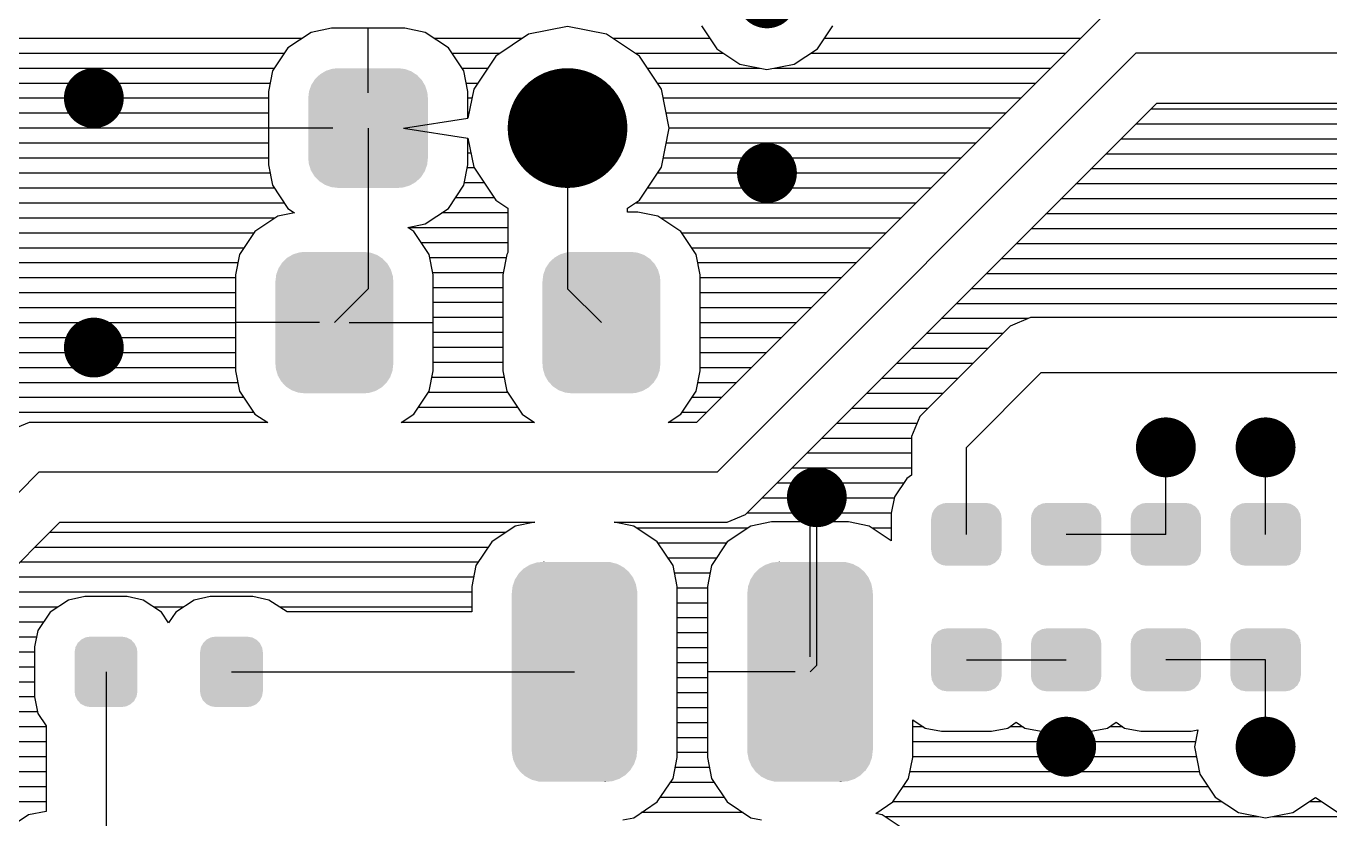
# Model space of a CAD drawing. Extents: x 295 to 953, y 10 to 290.
# Drawn here: x 596.45 to 634.64, y 205.14 to 228.35 of the extents above; entities that cross this region are included whole.
import ezdxf

# ---------------------------------------------------------------- set-up
doc = ezdxf.new("R2010")
doc.units = 0
doc.header["$LTSCALE"] = 5
doc.header["$MEASUREMENT"] = 0
doc.layers.get('0').update_dxf_attribs({"linetype": 'CONTINUOUS', "lineweight": 25})
doc.layers.add('DV-PEI-A6_BOT', color=7, linetype='CONTINUOUS')

msp = doc.modelspace()

# ---------------------------------------------------------------- linework, layer by layer
for points, const_width in [([(618.588, 229.162, -1), (617.711, 229.162, -1)], 0.876), ([(598.871, 226.241, -1), (597.995, 226.241, -1)], 0.876), ([(613.184, 225.364, -1), (611.431, 225.364, -1)], 1.753), ([(618.588, 224.05, -1), (617.711, 224.05, -1)], 0.876), ([(598.871, 218.938, -1), (597.995, 218.938, -1)], 0.876), ([(630.272, 216.017, -1), (629.395, 216.017, -1)], 0.876), ([(633.193, 216.017, -1), (632.316, 216.017, -1)], 0.876), ([(620.048, 214.557, -1), (619.172, 214.557, -1)], 0.876), ([(627.351, 207.254, -1), (626.474, 207.254, -1)], 0.876), ([(633.193, 207.254, -1), (632.316, 207.254, -1)], 0.876)]:
    msp.add_lwpolyline(points, format="xyb", close=True, dxfattribs=dict(const_width=const_width))
for points in [[(608.011, 226.801), (607.902, 226.915), (604.915, 226.801), (605.035, 226.915)], [(607.902, 226.915), (607.863, 226.94), (605.035, 226.915), (605.061, 226.94)], [(607.863, 226.94), (607.732, 227.025), (605.061, 226.94), (605.206, 227.025)], [(607.732, 227.025), (607.684, 227.043), (605.206, 227.025), (605.235, 227.043)], [(607.684, 227.043), (607.542, 227.094), (605.235, 227.043), (605.401, 227.094)], [(607.542, 227.094), (607.47, 227.102), (605.401, 227.094), (605.428, 227.102)], [(607.47, 227.102), (607.342, 227.117), (605.428, 227.102), (605.589, 227.117)], [(608.191, 226.441), (608.143, 226.594), (604.736, 226.441), (604.791, 226.594)], [(608.143, 226.594), (608.122, 226.631), (604.791, 226.594), (604.805, 226.631)], [(608.122, 226.631), (608.041, 226.769), (604.805, 226.631), (604.894, 226.769)], [(608.041, 226.769), (608.011, 226.801), (604.894, 226.769), (604.915, 226.801)], [(608.218, 226.241), (608.203, 226.401), (604.713, 226.241), (604.731, 226.401)], [(608.218, 224.488), (608.218, 226.241), (604.713, 224.488), (604.713, 226.241)], [(608.203, 226.401), (608.191, 226.441), (604.731, 226.401), (604.736, 226.441)], [(608.199, 224.327), (608.218, 224.488), (604.728, 224.327), (604.713, 224.488)], [(608.195, 224.287), (608.199, 224.327), (604.74, 224.287), (604.728, 224.327)], [(608.139, 224.134), (608.195, 224.287), (604.787, 224.134), (604.74, 224.287)], [(608.126, 224.097), (608.139, 224.134), (604.809, 224.097), (604.787, 224.134)], [(608.037, 223.96), (608.126, 224.097), (604.89, 223.96), (604.809, 224.097)], [(608.016, 223.928), (608.037, 223.96), (604.92, 223.928), (604.89, 223.96)], [(607.896, 223.814), (608.016, 223.928), (605.029, 223.814), (604.92, 223.928)], [(607.87, 223.789), (607.896, 223.814), (605.068, 223.789), (605.029, 223.814)], [(607.725, 223.704), (607.87, 223.789), (605.198, 223.704), (605.068, 223.789)], [(607.695, 223.686), (607.725, 223.704), (605.247, 223.686), (605.198, 223.704)], [(607.53, 223.635), (607.695, 223.686), (605.388, 223.635), (605.247, 223.686)], [(607.502, 223.627), (607.53, 223.635), (605.461, 223.627), (605.388, 223.635)], [(607.342, 223.612), (607.502, 223.627), (605.589, 223.612), (605.461, 223.627)], [(606.996, 221.432), (606.897, 221.537), (603.954, 221.432), (604.066, 221.537)], [(606.897, 221.537), (606.848, 221.57), (604.066, 221.537), (604.1, 221.57)], [(606.848, 221.57), (606.73, 221.648), (604.1, 221.57), (604.235, 221.648)], [(606.73, 221.648), (606.67, 221.67), (604.235, 221.648), (604.273, 221.67)], [(606.67, 221.67), (606.542, 221.716), (604.273, 221.67), (604.43, 221.716)], [(606.542, 221.716), (606.452, 221.727), (604.43, 221.716), (604.465, 221.727)], [(606.452, 221.727), (606.343, 221.739), (604.465, 221.727), (604.614, 221.739)], [(614.819, 221.432), (614.72, 221.537), (611.776, 221.432), (611.888, 221.537)], [(614.72, 221.537), (614.671, 221.57), (611.888, 221.537), (611.922, 221.57)], [(614.671, 221.57), (614.552, 221.648), (611.922, 221.57), (612.058, 221.648)], [(614.552, 221.648), (614.492, 221.67), (612.058, 221.648), (612.096, 221.67)], [(614.492, 221.67), (614.364, 221.716), (612.096, 221.67), (612.253, 221.716)], [(614.364, 221.716), (614.275, 221.727), (612.253, 221.716), (612.288, 221.727)], [(614.275, 221.727), (614.165, 221.739), (612.288, 221.727), (612.436, 221.739)], [(607.176, 221.077), (607.134, 221.218), (603.775, 221.077), (603.827, 221.218)], [(607.134, 221.218), (607.107, 221.265), (603.827, 221.218), (603.844, 221.265)], [(607.107, 221.265), (607.035, 221.391), (603.844, 221.265), (603.927, 221.391)], [(607.035, 221.391), (606.996, 221.432), (603.927, 221.391), (603.954, 221.432)], [(614.999, 221.077), (614.957, 221.218), (611.598, 221.077), (611.649, 221.218)], [(614.957, 221.218), (614.93, 221.265), (611.649, 221.218), (611.666, 221.265)], [(614.93, 221.265), (614.857, 221.391), (611.666, 221.265), (611.749, 221.391)], [(614.857, 221.391), (614.819, 221.432), (611.749, 221.391), (611.776, 221.432)], [(607.204, 220.878), (607.192, 221.026), (603.752, 220.878), (603.769, 221.026)], [(607.204, 218.459), (607.204, 220.878), (603.752, 218.459), (603.752, 220.878)], [(607.192, 221.026), (607.176, 221.077), (603.769, 221.026), (603.775, 221.077)], [(615.027, 220.878), (615.014, 221.026), (611.574, 220.878), (611.592, 221.026)], [(615.027, 218.459), (615.027, 220.878), (611.574, 218.459), (611.574, 220.878)], [(615.014, 221.026), (614.999, 221.077), (611.592, 221.026), (611.598, 221.077)], [(607.187, 218.311), (607.204, 218.459), (603.765, 218.311), (603.752, 218.459)], [(615.01, 218.311), (615.027, 218.459), (611.587, 218.311), (611.574, 218.459)], [(607.181, 218.26), (607.187, 218.311), (603.78, 218.26), (603.765, 218.311)], [(607.13, 218.119), (607.181, 218.26), (603.822, 218.119), (603.78, 218.26)], [(607.113, 218.072), (607.13, 218.119), (603.849, 218.072), (603.822, 218.119)], [(607.029, 217.946), (607.113, 218.072), (603.922, 217.946), (603.849, 218.072)], [(615.004, 218.26), (615.01, 218.311), (611.602, 218.26), (611.587, 218.311)], [(614.952, 218.119), (615.004, 218.26), (611.644, 218.119), (611.602, 218.26)], [(614.935, 218.072), (614.952, 218.119), (611.671, 218.072), (611.644, 218.119)], [(614.852, 217.946), (614.935, 218.072), (611.744, 217.946), (611.671, 218.072)], [(607.002, 217.905), (607.029, 217.946), (603.96, 217.905), (603.922, 217.946)], [(606.891, 217.8), (607.002, 217.905), (604.059, 217.8), (603.96, 217.905)], [(606.856, 217.767), (606.891, 217.8), (604.108, 217.767), (604.059, 217.8)], [(606.721, 217.689), (606.856, 217.767), (604.226, 217.689), (604.108, 217.767)], [(606.683, 217.667), (606.721, 217.689), (604.287, 217.667), (604.226, 217.689)], [(614.825, 217.905), (614.852, 217.946), (611.783, 217.905), (611.744, 217.946)], [(614.713, 217.8), (614.825, 217.905), (611.881, 217.8), (611.783, 217.905)], [(614.679, 217.767), (614.713, 217.8), (611.93, 217.767), (611.881, 217.8)], [(614.543, 217.689), (614.679, 217.767), (612.049, 217.689), (611.93, 217.767)], [(614.505, 217.667), (614.543, 217.689), (612.109, 217.667), (612.049, 217.689)], [(606.526, 217.621), (606.683, 217.667), (604.415, 217.621), (604.287, 217.667)], [(606.491, 217.61), (606.526, 217.621), (604.504, 217.61), (604.415, 217.621)], [(606.343, 217.598), (606.491, 217.61), (604.614, 217.598), (604.504, 217.61)], [(614.348, 217.621), (614.505, 217.667), (612.237, 217.621), (612.109, 217.667)], [(614.313, 217.61), (614.348, 217.621), (612.326, 217.61), (612.237, 217.621)], [(614.165, 217.598), (614.313, 217.61), (612.436, 217.598), (612.326, 217.61)], [(624.929, 214.205), (624.84, 214.298), (623.051, 214.205), (623.146, 214.298)], [(624.84, 214.298), (624.823, 214.307), (623.146, 214.298), (623.155, 214.307)], [(624.823, 214.307), (624.711, 214.366), (623.155, 214.307), (623.277, 214.366)], [(624.711, 214.366), (624.683, 214.371), (623.277, 214.366), (623.287, 214.371)], [(624.683, 214.371), (624.567, 214.39), (623.287, 214.371), (623.416, 214.39)], [(627.85, 214.205), (627.761, 214.298), (625.972, 214.205), (626.067, 214.298)], [(627.761, 214.298), (627.744, 214.307), (626.067, 214.298), (626.076, 214.307)], [(627.744, 214.307), (627.632, 214.366), (626.076, 214.307), (626.198, 214.366)], [(627.632, 214.366), (627.604, 214.371), (626.198, 214.366), (626.208, 214.371)], [(627.604, 214.371), (627.488, 214.39), (626.208, 214.371), (626.337, 214.39)], [(630.771, 214.205), (630.682, 214.298), (628.893, 214.205), (628.988, 214.298)], [(630.682, 214.298), (630.665, 214.307), (628.988, 214.298), (628.997, 214.307)], [(630.665, 214.307), (630.553, 214.366), (628.997, 214.307), (629.119, 214.366)], [(630.553, 214.366), (630.525, 214.371), (629.119, 214.366), (629.129, 214.371)], [(630.525, 214.371), (630.409, 214.39), (629.129, 214.371), (629.258, 214.39)], [(633.692, 214.205), (633.603, 214.298), (631.814, 214.205), (631.909, 214.298)], [(633.603, 214.298), (633.586, 214.307), (631.909, 214.298), (631.918, 214.307)], [(633.586, 214.307), (633.474, 214.366), (631.918, 214.307), (632.04, 214.366)], [(633.474, 214.366), (633.446, 214.371), (632.04, 214.366), (632.05, 214.371)], [(633.446, 214.371), (633.33, 214.39), (632.05, 214.371), (632.179, 214.39)], [(625.025, 213.009), (625.025, 213.932), (622.957, 213.009), (622.957, 213.932)], [(625.023, 213.932), (625.004, 214.061), (622.96, 213.932), (622.981, 214.061)], [(625.004, 214.061), (624.997, 214.076), (622.981, 214.061), (622.984, 214.076)], [(624.997, 214.076), (624.941, 214.193), (622.984, 214.076), (623.044, 214.193)], [(624.941, 214.193), (624.929, 214.205), (623.044, 214.193), (623.051, 214.205)], [(627.946, 213.009), (627.946, 213.932), (625.878, 213.009), (625.878, 213.932)], [(627.944, 213.932), (627.925, 214.061), (625.881, 213.932), (625.902, 214.061)], [(627.925, 214.061), (627.918, 214.076), (625.902, 214.061), (625.905, 214.076)], [(627.918, 214.076), (627.862, 214.193), (625.905, 214.076), (625.965, 214.193)], [(627.862, 214.193), (627.85, 214.205), (625.965, 214.193), (625.972, 214.205)], [(630.867, 213.009), (630.867, 213.932), (628.799, 213.009), (628.799, 213.932)], [(630.865, 213.932), (630.846, 214.061), (628.802, 213.932), (628.823, 214.061)], [(630.846, 214.061), (630.839, 214.076), (628.823, 214.061), (628.826, 214.076)], [(630.839, 214.076), (630.783, 214.193), (628.826, 214.076), (628.886, 214.193)], [(630.783, 214.193), (630.771, 214.205), (628.886, 214.193), (628.893, 214.205)], [(633.788, 213.009), (633.788, 213.932), (631.72, 213.009), (631.72, 213.932)], [(633.786, 213.932), (633.767, 214.061), (631.723, 213.932), (631.744, 214.061)], [(633.767, 214.061), (633.76, 214.076), (631.744, 214.061), (631.747, 214.076)], [(633.76, 214.076), (633.704, 214.193), (631.747, 214.076), (631.807, 214.193)], [(633.704, 214.193), (633.692, 214.205), (631.807, 214.193), (631.814, 214.205)], [(625.002, 212.879), (625.023, 213.009), (622.979, 212.879), (622.96, 213.009)], [(624.999, 212.865), (625.002, 212.879), (622.986, 212.865), (622.979, 212.879)], [(624.938, 212.748), (624.999, 212.865), (623.042, 212.748), (622.986, 212.865)], [(624.932, 212.735), (624.938, 212.748), (623.054, 212.735), (623.042, 212.748)], [(624.837, 212.642), (624.932, 212.735), (623.143, 212.642), (623.054, 212.735)], [(627.923, 212.879), (627.944, 213.009), (625.9, 212.879), (625.881, 213.009)], [(627.92, 212.865), (627.923, 212.879), (625.907, 212.865), (625.9, 212.879)], [(627.859, 212.748), (627.92, 212.865), (625.963, 212.748), (625.907, 212.865)], [(627.853, 212.735), (627.859, 212.748), (625.975, 212.735), (625.963, 212.748)], [(627.758, 212.642), (627.853, 212.735), (626.064, 212.642), (625.975, 212.735)], [(630.844, 212.879), (630.865, 213.009), (628.821, 212.879), (628.802, 213.009)], [(630.841, 212.865), (630.844, 212.879), (628.828, 212.865), (628.821, 212.879)], [(630.78, 212.748), (630.841, 212.865), (628.884, 212.748), (628.828, 212.865)], [(630.774, 212.735), (630.78, 212.748), (628.896, 212.735), (628.884, 212.748)], [(630.679, 212.642), (630.774, 212.735), (628.985, 212.642), (628.896, 212.735)], [(633.765, 212.879), (633.786, 213.009), (631.742, 212.879), (631.723, 213.009)], [(633.762, 212.865), (633.765, 212.879), (631.749, 212.865), (631.742, 212.879)], [(633.701, 212.748), (633.762, 212.865), (631.805, 212.748), (631.749, 212.865)], [(633.695, 212.735), (633.701, 212.748), (631.817, 212.735), (631.805, 212.748)], [(633.6, 212.642), (633.695, 212.735), (631.906, 212.642), (631.817, 212.735)], [(614.14, 212.323), (614.103, 212.373), (610.877, 212.323), (610.928, 212.373)], [(614.103, 212.373), (613.992, 212.469), (610.928, 212.373), (611.024, 212.469)], [(613.992, 212.469), (613.946, 212.508), (611.024, 212.469), (611.087, 212.508)], [(613.946, 212.508), (613.813, 212.578), (611.087, 212.508), (611.2, 212.578)], [(613.813, 212.578), (613.763, 212.604), (611.2, 212.578), (611.277, 212.604)], [(613.763, 212.604), (613.608, 212.645), (611.277, 212.604), (611.396, 212.645)], [(613.608, 212.645), (613.563, 212.657), (611.396, 212.645), (611.511, 212.657)], [(613.563, 212.657), (613.356, 212.664), (611.511, 212.657), (611.576, 212.664)], [(611.667, 212.664), (611.602, 212.667), (611.576, 212.664), (611.602, 212.667)], [(621.04, 212.323), (621.003, 212.373), (617.777, 212.323), (617.827, 212.373)], [(621.003, 212.373), (620.891, 212.469), (617.827, 212.373), (617.924, 212.469)], [(620.891, 212.469), (620.846, 212.508), (617.924, 212.469), (617.987, 212.508)], [(620.846, 212.508), (620.712, 212.578), (617.987, 212.508), (618.1, 212.578)], [(620.712, 212.578), (620.662, 212.604), (618.1, 212.578), (618.176, 212.604)], [(620.662, 212.604), (620.508, 212.645), (618.176, 212.604), (618.295, 212.645)], [(620.508, 212.645), (620.462, 212.657), (618.295, 212.645), (618.41, 212.657)], [(620.462, 212.657), (620.255, 212.664), (618.41, 212.657), (618.475, 212.664)], [(618.566, 212.664), (618.501, 212.667), (618.475, 212.664), (618.501, 212.667)], [(624.827, 212.633), (624.837, 212.642), (623.16, 212.633), (623.143, 212.642)], [(624.706, 212.574), (624.827, 212.633), (623.272, 212.574), (623.16, 212.633)], [(624.696, 212.569), (624.706, 212.574), (623.3, 212.569), (623.272, 212.574)], [(624.567, 212.55), (624.696, 212.569), (623.416, 212.55), (623.3, 212.569)], [(627.748, 212.633), (627.758, 212.642), (626.081, 212.633), (626.064, 212.642)], [(627.627, 212.574), (627.748, 212.633), (626.193, 212.574), (626.081, 212.633)], [(627.617, 212.569), (627.627, 212.574), (626.221, 212.569), (626.193, 212.574)], [(627.488, 212.55), (627.617, 212.569), (626.337, 212.55), (626.221, 212.569)], [(630.669, 212.633), (630.679, 212.642), (629.002, 212.633), (628.985, 212.642)], [(630.548, 212.574), (630.669, 212.633), (629.114, 212.574), (629.002, 212.633)], [(630.538, 212.569), (630.548, 212.574), (629.142, 212.569), (629.114, 212.574)], [(630.409, 212.55), (630.538, 212.569), (629.258, 212.55), (629.142, 212.569)], [(633.59, 212.633), (633.6, 212.642), (631.923, 212.633), (631.906, 212.642)], [(633.469, 212.574), (633.59, 212.633), (632.035, 212.574), (631.923, 212.633)], [(633.459, 212.569), (633.469, 212.574), (632.063, 212.569), (632.035, 212.574)], [(633.33, 212.55), (633.459, 212.569), (632.179, 212.55), (632.063, 212.569)], [(614.321, 211.952), (614.309, 212.016), (610.698, 211.952), (610.72, 212.016)], [(614.309, 212.016), (614.252, 212.148), (610.72, 212.016), (610.767, 212.148)], [(614.252, 212.148), (614.226, 212.206), (610.767, 212.148), (610.804, 212.206)], [(614.226, 212.206), (614.14, 212.323), (610.804, 212.206), (610.877, 212.323)], [(621.22, 211.952), (621.208, 212.016), (617.597, 211.952), (617.62, 212.016)], [(621.208, 212.016), (621.151, 212.148), (617.62, 212.016), (617.666, 212.148)], [(621.151, 212.148), (621.126, 212.206), (617.666, 212.148), (617.703, 212.206)], [(621.126, 212.206), (621.04, 212.323), (617.703, 212.206), (617.777, 212.323)], [(614.352, 207.146), (614.352, 211.744), (610.672, 207.146), (610.672, 211.744)], [(614.349, 211.747), (614.347, 211.813), (610.675, 211.747), (610.682, 211.813)], [(614.349, 211.744), (614.349, 211.747), (610.675, 211.744), (610.675, 211.747)], [(614.347, 211.813), (614.321, 211.952), (610.682, 211.813), (610.698, 211.952)], [(621.252, 207.146), (621.252, 211.744), (617.571, 207.146), (617.571, 211.744)], [(621.249, 211.747), (621.246, 211.813), (617.574, 211.747), (617.581, 211.813)], [(621.249, 211.744), (621.249, 211.747), (617.574, 211.744), (617.574, 211.747)], [(621.246, 211.813), (621.22, 211.952), (617.581, 211.813), (617.597, 211.952)], [(599.506, 210.394), (599.395, 210.452), (598.067, 210.394), (598.189, 210.452)], [(599.395, 210.452), (599.365, 210.457), (598.189, 210.452), (598.199, 210.457)], [(599.365, 210.457), (599.251, 210.475), (598.199, 210.457), (598.328, 210.475)], [(599.251, 210.475), (599.251, 210.479), (598.328, 210.475), (598.328, 210.479)], [(603.181, 210.394), (603.069, 210.452), (601.742, 210.394), (601.863, 210.452)], [(603.069, 210.452), (603.039, 210.457), (601.863, 210.452), (601.874, 210.457)], [(603.039, 210.457), (602.925, 210.475), (601.874, 210.457), (602.002, 210.475)], [(602.925, 210.475), (602.925, 210.479), (602.002, 210.475), (602.002, 210.479)], [(624.997, 210.401), (624.941, 210.518), (622.984, 210.401), (623.044, 210.518)], [(624.941, 210.518), (624.929, 210.531), (623.044, 210.518), (623.051, 210.531)], [(624.929, 210.531), (624.84, 210.623), (623.051, 210.531), (623.146, 210.623)], [(624.84, 210.623), (624.823, 210.632), (623.146, 210.623), (623.155, 210.632)], [(624.823, 210.632), (624.711, 210.691), (623.155, 210.632), (623.277, 210.691)], [(624.711, 210.691), (624.683, 210.696), (623.277, 210.691), (623.287, 210.696)], [(624.683, 210.696), (624.567, 210.716), (623.287, 210.696), (623.416, 210.716)], [(627.918, 210.401), (627.862, 210.518), (625.905, 210.401), (625.965, 210.518)], [(627.862, 210.518), (627.85, 210.531), (625.965, 210.518), (625.972, 210.531)], [(627.85, 210.531), (627.761, 210.623), (625.972, 210.531), (626.067, 210.623)], [(627.761, 210.623), (627.744, 210.632), (626.067, 210.623), (626.076, 210.632)], [(627.744, 210.632), (627.632, 210.691), (626.076, 210.632), (626.198, 210.691)], [(627.632, 210.691), (627.604, 210.696), (626.198, 210.691), (626.208, 210.696)], [(627.604, 210.696), (627.488, 210.716), (626.208, 210.696), (626.337, 210.716)], [(630.839, 210.401), (630.783, 210.518), (628.826, 210.401), (628.886, 210.518)], [(630.783, 210.518), (630.771, 210.531), (628.886, 210.518), (628.893, 210.531)], [(630.771, 210.531), (630.682, 210.623), (628.893, 210.531), (628.988, 210.623)], [(630.682, 210.623), (630.665, 210.632), (628.988, 210.623), (628.997, 210.632)], [(630.665, 210.632), (630.553, 210.691), (628.997, 210.632), (629.119, 210.691)], [(630.553, 210.691), (630.525, 210.696), (629.119, 210.691), (629.129, 210.696)], [(630.525, 210.696), (630.409, 210.716), (629.129, 210.696), (629.258, 210.716)], [(633.76, 210.401), (633.704, 210.518), (631.747, 210.401), (631.807, 210.518)], [(633.704, 210.518), (633.692, 210.531), (631.807, 210.518), (631.814, 210.531)], [(633.692, 210.531), (633.603, 210.623), (631.814, 210.531), (631.909, 210.623)], [(633.603, 210.623), (633.586, 210.632), (631.909, 210.623), (631.918, 210.632)], [(633.586, 210.632), (633.474, 210.691), (631.918, 210.632), (632.04, 210.691)], [(633.474, 210.691), (633.446, 210.696), (632.04, 210.691), (632.05, 210.696)], [(633.446, 210.696), (633.33, 210.716), (632.05, 210.696), (632.179, 210.716)], [(599.709, 210.02), (599.69, 210.149), (597.869, 210.02), (597.891, 210.149)], [(599.69, 210.149), (599.682, 210.164), (597.891, 210.149), (597.893, 210.164)], [(599.682, 210.164), (599.626, 210.28), (597.893, 210.164), (597.955, 210.28)], [(599.626, 210.28), (599.613, 210.293), (597.955, 210.28), (597.962, 210.293)], [(599.613, 210.293), (599.524, 210.385), (597.962, 210.293), (598.057, 210.385)], [(599.524, 210.385), (599.506, 210.394), (598.057, 210.385), (598.067, 210.394)], [(603.384, 210.02), (603.364, 210.149), (601.544, 210.02), (601.565, 210.149)], [(603.364, 210.149), (603.357, 210.164), (601.565, 210.149), (601.568, 210.164)], [(603.357, 210.164), (603.301, 210.28), (601.568, 210.164), (601.629, 210.28)], [(603.301, 210.28), (603.288, 210.293), (601.629, 210.28), (601.636, 210.293)], [(603.288, 210.293), (603.199, 210.385), (601.636, 210.293), (601.732, 210.385)], [(603.199, 210.385), (603.181, 210.394), (601.732, 210.385), (601.742, 210.394)], [(625.025, 209.334), (625.025, 210.257), (622.957, 209.334), (622.957, 210.257)], [(625.023, 210.257), (625.004, 210.386), (622.96, 210.257), (622.981, 210.386)], [(625.004, 210.386), (624.997, 210.401), (622.981, 210.386), (622.984, 210.401)], [(627.946, 209.334), (627.946, 210.257), (625.878, 209.334), (625.878, 210.257)], [(627.944, 210.257), (627.925, 210.386), (625.881, 210.257), (625.902, 210.386)], [(627.925, 210.386), (627.918, 210.401), (625.902, 210.386), (625.905, 210.401)], [(630.867, 209.334), (630.867, 210.257), (628.799, 209.334), (628.799, 210.257)], [(630.865, 210.257), (630.846, 210.386), (628.802, 210.257), (628.823, 210.386)], [(630.846, 210.386), (630.839, 210.401), (628.823, 210.386), (628.826, 210.401)], [(633.788, 209.334), (633.788, 210.257), (631.72, 209.334), (631.72, 210.257)], [(633.786, 210.257), (633.767, 210.386), (631.723, 210.257), (631.744, 210.386)], [(633.767, 210.386), (633.76, 210.401), (631.744, 210.386), (631.747, 210.401)], [(599.709, 210.018), (599.709, 210.02), (597.869, 210.018), (597.869, 210.02)], [(599.709, 208.872), (599.709, 210.018), (597.869, 208.872), (597.869, 210.018)], [(603.384, 210.018), (603.384, 210.02), (601.544, 210.018), (601.544, 210.02)], [(603.384, 208.872), (603.384, 210.018), (601.544, 208.872), (601.544, 210.018)], [(625.002, 209.205), (625.023, 209.334), (622.979, 209.205), (622.96, 209.334)], [(627.923, 209.205), (627.944, 209.334), (625.9, 209.205), (625.881, 209.334)], [(630.844, 209.205), (630.865, 209.334), (628.821, 209.205), (628.802, 209.334)], [(633.765, 209.205), (633.786, 209.334), (631.742, 209.205), (631.723, 209.334)], [(624.999, 209.19), (625.002, 209.205), (622.986, 209.19), (622.979, 209.205)], [(624.938, 209.073), (624.999, 209.19), (623.042, 209.073), (622.986, 209.19)], [(624.932, 209.06), (624.938, 209.073), (623.054, 209.06), (623.042, 209.073)], [(624.837, 208.968), (624.932, 209.06), (623.143, 208.968), (623.054, 209.06)], [(624.827, 208.959), (624.837, 208.968), (623.16, 208.959), (623.143, 208.968)], [(624.706, 208.9), (624.827, 208.959), (623.272, 208.9), (623.16, 208.959)], [(627.92, 209.19), (627.923, 209.205), (625.907, 209.19), (625.9, 209.205)], [(627.859, 209.073), (627.92, 209.19), (625.963, 209.073), (625.907, 209.19)], [(627.853, 209.06), (627.859, 209.073), (625.975, 209.06), (625.963, 209.073)], [(627.758, 208.968), (627.853, 209.06), (626.064, 208.968), (625.975, 209.06)], [(627.748, 208.959), (627.758, 208.968), (626.081, 208.959), (626.064, 208.968)], [(627.627, 208.9), (627.748, 208.959), (626.193, 208.9), (626.081, 208.959)], [(630.841, 209.19), (630.844, 209.205), (628.828, 209.19), (628.821, 209.205)], [(630.78, 209.073), (630.841, 209.19), (628.884, 209.073), (628.828, 209.19)], [(630.774, 209.06), (630.78, 209.073), (628.896, 209.06), (628.884, 209.073)], [(630.679, 208.968), (630.774, 209.06), (628.985, 208.968), (628.896, 209.06)], [(630.669, 208.959), (630.679, 208.968), (629.002, 208.959), (628.985, 208.968)], [(630.548, 208.9), (630.669, 208.959), (629.114, 208.9), (629.002, 208.959)], [(633.762, 209.19), (633.765, 209.205), (631.749, 209.19), (631.742, 209.205)], [(633.701, 209.073), (633.762, 209.19), (631.805, 209.073), (631.749, 209.19)], [(633.695, 209.06), (633.701, 209.073), (631.817, 209.06), (631.805, 209.073)], [(633.6, 208.968), (633.695, 209.06), (631.906, 208.968), (631.817, 209.06)], [(633.59, 208.959), (633.6, 208.968), (631.923, 208.959), (631.906, 208.968)], [(633.469, 208.9), (633.59, 208.959), (632.035, 208.9), (631.923, 208.959)], [(599.709, 208.87), (599.709, 208.872), (597.869, 208.87), (597.869, 208.872)], [(599.687, 208.741), (599.709, 208.87), (597.888, 208.741), (597.869, 208.87)], [(599.685, 208.726), (599.687, 208.741), (597.896, 208.726), (597.888, 208.741)], [(599.623, 208.61), (599.685, 208.726), (597.952, 208.61), (597.896, 208.726)], [(599.616, 208.597), (599.623, 208.61), (597.965, 208.597), (597.952, 208.61)], [(599.521, 208.505), (599.616, 208.597), (598.054, 208.505), (597.965, 208.597)], [(603.384, 208.87), (603.384, 208.872), (601.544, 208.87), (601.544, 208.872)], [(603.362, 208.741), (603.384, 208.87), (601.563, 208.741), (601.544, 208.87)], [(603.359, 208.726), (603.362, 208.741), (601.571, 208.726), (601.563, 208.741)], [(603.298, 208.61), (603.359, 208.726), (601.627, 208.61), (601.571, 208.726)], [(603.291, 208.597), (603.298, 208.61), (601.64, 208.597), (601.627, 208.61)], [(603.195, 208.505), (603.291, 208.597), (601.729, 208.505), (601.64, 208.597)], [(624.696, 208.895), (624.706, 208.9), (623.3, 208.895), (623.272, 208.9)], [(624.567, 208.875), (624.696, 208.895), (623.416, 208.875), (623.3, 208.895)], [(627.617, 208.895), (627.627, 208.9), (626.221, 208.895), (626.193, 208.9)], [(627.488, 208.875), (627.617, 208.895), (626.337, 208.875), (626.221, 208.895)], [(630.538, 208.895), (630.548, 208.9), (629.142, 208.895), (629.114, 208.9)], [(630.409, 208.875), (630.538, 208.895), (629.258, 208.875), (629.142, 208.895)], [(633.459, 208.895), (633.469, 208.9), (632.063, 208.895), (632.035, 208.9)], [(633.33, 208.875), (633.459, 208.895), (632.179, 208.875), (632.063, 208.895)], [(599.511, 208.496), (599.521, 208.505), (598.072, 208.496), (598.054, 208.505)], [(599.389, 208.438), (599.511, 208.496), (598.183, 208.438), (598.072, 208.496)], [(599.379, 208.433), (599.389, 208.438), (598.213, 208.433), (598.183, 208.438)], [(599.251, 208.415), (599.379, 208.433), (598.328, 208.415), (598.213, 208.433)], [(599.251, 208.411), (599.251, 208.415), (598.328, 208.411), (598.328, 208.415)], [(603.186, 208.496), (603.195, 208.505), (601.747, 208.496), (601.729, 208.505)], [(603.064, 208.438), (603.186, 208.496), (601.858, 208.438), (601.747, 208.496)], [(603.054, 208.433), (603.064, 208.438), (601.888, 208.433), (601.858, 208.438)], [(602.925, 208.415), (603.054, 208.433), (602.002, 208.415), (601.888, 208.433)], [(602.925, 208.411), (602.925, 208.415), (602.002, 208.411), (602.002, 208.415)], [(614.349, 207.143), (614.349, 207.146), (610.675, 207.143), (610.675, 207.146)], [(614.342, 207.077), (614.349, 207.143), (610.677, 207.077), (610.675, 207.143)], [(614.326, 206.938), (614.342, 207.077), (610.703, 206.938), (610.677, 207.077)], [(621.249, 207.143), (621.249, 207.146), (617.574, 207.143), (617.574, 207.146)], [(621.241, 207.077), (621.249, 207.143), (617.576, 207.077), (617.574, 207.143)], [(621.225, 206.938), (621.241, 207.077), (617.602, 206.938), (617.576, 207.077)], [(614.303, 206.874), (614.326, 206.938), (610.715, 206.874), (610.703, 206.938)], [(614.257, 206.742), (614.303, 206.874), (610.772, 206.742), (610.715, 206.874)], [(614.22, 206.684), (614.257, 206.742), (610.798, 206.684), (610.772, 206.742)], [(614.147, 206.567), (614.22, 206.684), (610.884, 206.567), (610.798, 206.684)], [(621.203, 206.874), (621.225, 206.938), (617.614, 206.874), (617.602, 206.938)], [(621.157, 206.742), (621.203, 206.874), (617.672, 206.742), (617.614, 206.874)], [(621.12, 206.684), (621.157, 206.742), (617.697, 206.684), (617.672, 206.742)], [(621.046, 206.567), (621.12, 206.684), (617.783, 206.567), (617.697, 206.684)], [(614.096, 206.517), (614.147, 206.567), (610.921, 206.517), (610.884, 206.567)], [(614, 206.421), (614.096, 206.517), (611.032, 206.421), (610.921, 206.517)], [(613.937, 206.382), (614, 206.421), (611.078, 206.382), (611.032, 206.421)], [(613.824, 206.312), (613.937, 206.382), (611.211, 206.312), (611.078, 206.382)], [(613.747, 206.286), (613.824, 206.312), (611.261, 206.286), (611.211, 206.312)], [(613.628, 206.245), (613.747, 206.286), (611.416, 206.245), (611.261, 206.286)], [(613.514, 206.233), (613.628, 206.245), (611.461, 206.233), (611.416, 206.245)], [(613.449, 206.226), (613.514, 206.233), (611.668, 206.226), (611.461, 206.233)], [(620.995, 206.517), (621.046, 206.567), (617.82, 206.517), (617.783, 206.567)], [(620.899, 206.421), (620.995, 206.517), (617.931, 206.421), (617.82, 206.517)], [(620.836, 206.382), (620.899, 206.421), (617.977, 206.382), (617.931, 206.421)], [(620.723, 206.312), (620.836, 206.382), (618.11, 206.312), (617.977, 206.382)], [(620.647, 206.286), (620.723, 206.312), (618.16, 206.286), (618.11, 206.312)], [(620.527, 206.245), (620.647, 206.286), (618.315, 206.245), (618.16, 206.286)], [(620.414, 206.233), (620.527, 206.245), (618.36, 206.233), (618.315, 206.245)], [(620.349, 206.226), (620.414, 206.233), (618.567, 206.226), (618.36, 206.233)], [(613.422, 206.223), (613.449, 206.226), (613.422, 206.223), (613.356, 206.226)], [(620.321, 206.223), (620.349, 206.226), (620.321, 206.223), (620.255, 206.226)]]:
    msp.add_solid(points)
at = {"layer": 'DV-PEI-A6_BOT'}
for p, q in [((628.133, 228.788), (616.087, 216.747)), ((604.795, 228.163), (604.117, 227.713)), ((605.39, 228.285), (604.795, 228.163)), ((607.546, 228.285), (605.39, 228.285)), ((606.465, 226.398), (606.465, 228.285)), ((608.142, 228.163), (607.546, 228.285)), ((608.82, 227.713), (608.142, 228.163)), ((611.168, 228.11), (610.204, 227.468)), ((612.307, 228.338), (611.168, 228.11)), ((613.452, 228.11), (612.307, 228.338)), ((614.416, 227.468), (613.452, 228.11)), ((616.227, 228.361), (616.677, 227.684)), ((619.627, 227.684), (620.077, 228.361)), ((604.532, 227.988), (593.286, 227.988)), ((604.117, 227.713), (603.667, 227.035)), ((610.987, 227.988), (608.405, 227.988)), ((609.27, 227.035), (608.82, 227.713)), ((616.473, 227.988), (613.634, 227.988)), ((616.677, 227.684), (617.355, 227.234)), ((618.95, 227.234), (619.627, 227.684)), ((627.333, 227.988), (619.832, 227.988)), ((604.012, 227.549), (593.87, 227.549)), ((610.333, 227.549), (608.925, 227.549)), ((610.204, 227.468), (609.562, 226.504)), ((616.876, 227.549), (614.288, 227.549)), ((615.059, 226.504), (614.416, 227.468)), ((628.957, 227.555), (616.689, 215.287)), ((626.895, 227.549), (619.429, 227.549)), ((759.234, 227.555), (628.957, 227.555)), ((603.72, 227.111), (594.162, 227.111)), ((603.667, 227.035), (603.544, 226.439)), ((609.971, 227.111), (609.217, 227.111)), ((609.386, 226.439), (609.27, 227.035)), ((617.951, 227.111), (614.65, 227.111)), ((617.355, 227.234), (618.149, 227.076)), ((618.149, 227.076), (618.95, 227.234)), ((626.457, 227.111), (618.354, 227.111)), ((603.597, 226.673), (594.302, 226.673)), ((609.673, 226.673), (609.34, 226.673)), ((609.562, 226.504), (609.386, 225.651)), ((626.019, 226.673), (614.948, 226.673)), ((615.287, 225.364), (615.059, 226.504)), ((603.544, 226.235), (594.343, 226.235)), ((603.544, 226.439), (603.544, 224.284)), ((609.386, 225.651), (609.386, 226.439)), ((609.509, 226.235), (609.386, 226.235)), ((625.58, 226.235), (615.112, 226.235)), ((617.927, 214.457), (629.565, 226.095)), ((629.565, 226.095), (649.778, 226.095)), ((603.544, 225.797), (594.343, 225.797)), ((609.421, 225.797), (609.386, 225.797)), ((625.142, 225.797), (615.199, 225.797)), ((649.743, 225.919), (629.389, 225.919)), ((603.544, 225.359), (594.343, 225.359)), ((605.431, 225.364), (603.544, 225.364)), ((606.465, 225.364), (606.465, 220.656)), ((607.505, 225.364), (609.386, 225.651)), ((607.505, 225.364), (609.386, 225.072)), ((612.307, 225.364), (612.307, 220.656)), ((615.059, 224.219), (615.287, 225.364)), ((624.704, 225.359), (615.287, 225.359)), ((649.667, 225.481), (628.951, 225.481)), ((609.392, 225.072), (609.386, 225.072)), ((609.386, 225.072), (609.562, 224.219)), ((609.386, 224.284), (609.386, 225.072)), ((648.452, 225.043), (628.513, 225.043)), ((603.544, 224.92), (594.343, 224.92)), ((609.48, 224.634), (609.386, 224.634)), ((624.266, 224.92), (615.199, 224.92)), ((647.955, 224.605), (628.075, 224.605)), ((603.544, 224.482), (594.32, 224.482)), ((603.544, 224.284), (603.667, 223.688)), ((609.27, 223.688), (609.386, 224.284)), ((609.579, 224.196), (609.369, 224.196)), ((609.562, 224.219), (610.204, 223.255)), ((614.416, 223.255), (615.059, 224.219)), ((623.828, 224.482), (615.112, 224.482)), ((603.597, 224.044), (594.226, 224.044)), ((623.39, 224.044), (614.942, 224.044)), ((647.663, 224.167), (627.637, 224.167)), ((603.72, 223.606), (593.928, 223.606)), ((603.667, 223.688), (604.117, 223.01)), ((608.82, 223.01), (609.27, 223.688)), ((609.871, 223.758), (609.281, 223.758)), ((622.952, 223.606), (614.65, 223.606)), ((647.552, 223.729), (627.199, 223.729)), ((604.012, 223.168), (593.42, 223.168)), ((610.163, 223.32), (609.024, 223.32)), ((610.204, 223.255), (610.555, 223.022)), ((614.06, 223.022), (614.416, 223.255)), ((622.513, 223.168), (614.288, 223.168)), ((647.476, 223.291), (626.761, 223.291)), ((603.743, 222.73), (588.227, 222.73)), ((603.825, 222.788), (603.153, 222.338)), ((604.31, 222.882), (603.825, 222.788)), ((604.117, 223.01), (604.31, 222.882)), ((608.142, 222.56), (608.82, 223.01)), ((610.555, 222.882), (608.621, 222.882)), ((610.555, 223.022), (610.555, 221.719)), ((614.06, 222.905), (614.06, 223.022)), ((614.364, 222.905), (614.06, 222.905)), ((614.954, 222.788), (614.364, 222.905)), ((615.626, 222.338), (614.954, 222.788)), ((622.075, 222.73), (615.036, 222.73)), ((647.564, 222.852), (626.322, 222.852)), ((603.124, 222.292), (588.227, 222.292)), ((603.153, 222.338), (602.703, 221.666)), ((607.628, 222.455), (608.142, 222.56)), ((607.803, 222.338), (607.628, 222.455)), ((610.555, 222.443), (607.651, 222.443)), ((608.253, 221.666), (607.803, 222.338)), ((616.076, 221.666), (615.626, 222.338)), ((621.637, 222.292), (615.655, 222.292)), ((647.698, 222.414), (625.884, 222.414)), ((610.555, 222.005), (608.031, 222.005)), ((647.99, 221.976), (625.446, 221.976)), ((602.832, 221.853), (588.227, 221.853)), ((602.703, 221.666), (602.586, 221.071)), ((608.37, 221.071), (608.253, 221.666)), ((610.502, 221.567), (608.276, 221.567)), ((610.526, 221.666), (610.409, 221.071)), ((610.555, 221.719), (610.526, 221.666)), ((621.199, 221.853), (615.947, 221.853)), ((616.192, 221.071), (616.076, 221.666)), ((648.54, 221.538), (625.008, 221.538)), ((602.656, 221.415), (588.186, 221.415)), ((610.415, 221.129), (608.364, 221.129)), ((620.761, 221.415), (616.122, 221.415)), ((602.586, 220.977), (588.022, 220.977)), ((602.586, 221.071), (602.586, 218.261)), ((608.37, 218.261), (608.37, 221.071)), ((610.409, 221.071), (610.409, 218.261)), ((616.192, 218.261), (616.192, 221.071)), ((620.323, 220.977), (616.192, 220.977)), ((655.363, 221.1), (624.57, 221.1)), ((602.586, 220.539), (593.42, 220.539)), ((606.465, 220.656), (605.478, 219.668)), ((610.409, 220.691), (608.37, 220.691)), ((612.307, 220.656), (613.301, 219.668)), ((619.884, 220.539), (616.192, 220.539)), ((655.17, 220.662), (624.132, 220.662)), ((602.586, 220.101), (593.928, 220.101)), ((610.409, 220.253), (608.37, 220.253)), ((619.446, 220.101), (616.192, 220.101)), ((653.593, 220.223), (623.693, 220.223)), ((602.586, 219.663), (594.226, 219.663)), ((605.04, 219.668), (602.586, 219.668)), ((605.916, 219.668), (608.37, 219.668)), ((610.409, 219.815), (608.37, 219.815)), ((619.008, 219.663), (616.192, 219.663)), ((625.797, 219.785), (623.255, 219.785)), ((625.867, 219.815), (625.277, 219.569)), ((652.658, 219.815), (625.867, 219.815)), ((602.586, 219.225), (594.32, 219.225)), ((610.409, 219.376), (608.37, 219.376)), ((618.57, 219.225), (616.192, 219.225)), ((625.055, 219.347), (622.817, 219.347)), ((625.277, 219.569), (623.086, 217.378)), ((610.409, 218.938), (608.37, 218.938)), ((624.617, 218.909), (622.379, 218.909)), ((602.586, 218.786), (594.343, 218.786)), ((610.409, 218.5), (608.37, 218.5)), ((618.132, 218.786), (616.192, 218.786)), ((624.178, 218.471), (621.941, 218.471)), ((602.586, 218.348), (594.343, 218.348)), ((602.586, 218.261), (602.703, 217.665)), ((608.253, 217.665), (608.37, 218.261)), ((610.409, 218.261), (610.526, 217.665)), ((616.076, 217.665), (616.192, 218.261)), ((617.694, 218.348), (616.192, 218.348)), ((623.991, 216.017), (626.182, 218.208)), ((626.182, 218.208), (653.932, 218.208)), ((602.656, 217.91), (594.343, 217.91)), ((610.444, 218.062), (608.335, 218.062)), ((617.256, 217.91), (616.122, 217.91)), ((623.74, 218.033), (621.503, 218.033)), ((602.832, 217.472), (594.343, 217.472)), ((602.703, 217.665), (603.153, 216.993)), ((607.803, 216.993), (608.253, 217.665)), ((610.555, 217.624), (608.224, 217.624)), ((610.526, 217.665), (610.975, 216.993)), ((615.626, 216.993), (616.076, 217.665)), ((616.817, 217.472), (615.947, 217.472)), ((623.302, 217.595), (621.065, 217.595)), ((623.086, 217.378), (622.63, 216.923)), ((603.124, 217.034), (594.302, 217.034)), ((603.153, 216.993), (603.527, 216.747)), ((607.435, 216.747), (607.803, 216.993)), ((610.847, 217.186), (607.932, 217.186)), ((610.975, 216.993), (611.343, 216.747)), ((615.252, 216.747), (615.626, 216.993)), ((616.379, 217.034), (615.655, 217.034)), ((622.864, 217.156), (620.626, 217.156)), ((622.63, 216.923), (622.385, 216.333)), ((596.54, 216.747), (596.002, 216.52)), ((603.527, 216.747), (596.54, 216.747)), ((611.343, 216.747), (607.435, 216.747)), ((611.343, 216.747), (607.435, 216.747)), ((616.087, 216.747), (615.252, 216.747)), ((622.548, 216.718), (620.188, 216.718)), ((622.385, 216.28), (619.75, 216.28)), ((622.385, 216.333), (622.385, 215.199)), ((622.385, 215.842), (619.312, 215.842)), ((623.991, 213.47), (623.991, 216.017)), ((629.833, 213.47), (629.833, 216.017)), ((632.754, 213.47), (632.754, 216.017)), ((622.385, 215.404), (618.874, 215.404)), ((596.826, 215.287), (589.418, 207.874)), ((616.689, 215.287), (596.826, 215.287)), ((622.245, 215.106), (621.888, 214.568)), ((622.385, 215.199), (622.245, 215.106)), ((622.151, 214.966), (618.436, 214.966)), ((617.518, 214.048), (617.927, 214.457)), ((621.877, 214.528), (617.998, 214.528)), ((619.61, 209.644), (619.61, 214.557)), ((621.888, 214.568), (621.789, 214.095)), ((616.981, 213.826), (617.518, 214.048)), ((621.789, 214.089), (617.559, 214.089)), ((621.789, 214.095), (621.789, 213.277)), ((590.657, 207.044), (597.434, 213.826)), ((610.508, 213.529), (597.142, 213.529)), ((597.434, 213.826), (611.349, 213.826)), ((610.777, 213.71), (610.087, 213.248)), ((611.349, 213.826), (610.777, 213.71)), ((614.247, 213.71), (613.674, 213.826)), ((613.674, 213.826), (616.981, 213.826)), ((614.936, 213.248), (614.247, 213.71)), ((617.589, 213.651), (614.335, 213.651)), ((617.676, 213.71), (616.987, 213.248)), ((618.284, 213.832), (617.676, 213.71)), ((620.539, 213.832), (618.284, 213.832)), ((619.411, 209.883), (619.411, 213.832)), ((621.146, 213.71), (620.539, 213.832)), ((621.789, 213.277), (621.146, 213.71)), ((621.789, 213.651), (621.234, 213.651)), ((610.087, 213.248), (609.626, 212.559)), ((615.398, 212.559), (614.936, 213.248)), ((616.963, 213.213), (614.96, 213.213)), ((616.987, 213.248), (616.525, 212.559)), ((629.833, 213.47), (626.912, 213.47)), ((609.982, 213.09), (596.703, 213.09)), ((616.671, 212.775), (615.252, 212.775)), ((609.69, 212.652), (596.265, 212.652)), ((609.626, 212.559), (609.503, 211.945)), ((615.521, 211.945), (615.398, 212.559)), ((616.525, 212.559), (616.403, 211.945)), ((609.556, 212.214), (595.827, 212.214)), ((616.479, 212.337), (615.445, 212.337)), ((609.503, 211.776), (595.389, 211.776)), ((598.164, 211.647), (597.691, 211.548)), ((599.408, 211.647), (598.164, 211.647)), ((599.881, 211.548), (599.408, 211.647)), ((601.844, 211.647), (601.371, 211.548)), ((603.089, 211.647), (601.844, 211.647)), ((603.562, 211.548), (603.089, 211.647)), ((609.503, 211.945), (609.503, 211.198)), ((615.521, 206.939), (615.521, 211.945)), ((616.403, 211.899), (615.521, 211.899)), ((616.403, 211.945), (616.403, 206.939)), ((597.375, 211.338), (594.951, 211.338)), ((597.691, 211.548), (597.153, 211.192)), ((600.419, 211.192), (599.881, 211.548)), ((601.056, 211.338), (600.197, 211.338)), ((601.371, 211.548), (600.834, 211.192)), ((604.094, 211.198), (603.562, 211.548)), ((609.503, 211.338), (603.877, 211.338)), ((609.503, 211.198), (604.094, 211.198)), ((616.403, 211.46), (615.521, 211.46)), ((596.96, 210.9), (594.513, 210.9)), ((597.153, 211.192), (596.791, 210.654)), ((600.623, 210.882), (600.419, 211.192)), ((600.641, 210.9), (600.612, 210.9)), ((600.834, 211.192), (600.623, 210.882)), ((616.403, 211.022), (615.521, 211.022)), ((596.756, 210.462), (594.075, 210.462)), ((596.791, 210.654), (596.698, 210.175)), ((616.403, 210.584), (615.521, 210.584)), ((596.698, 210.175), (596.698, 208.709)), ((616.403, 210.146), (615.521, 210.146)), ((596.698, 210.023), (593.636, 210.023)), ((616.403, 209.708), (615.521, 209.708)), ((623.991, 209.796), (626.912, 209.796)), ((632.754, 209.796), (629.833, 209.796)), ((632.754, 207.254), (632.754, 209.796)), ((596.698, 209.585), (593.198, 209.585)), ((598.789, 209.445), (598.789, 202.75)), ((602.464, 209.445), (612.512, 209.445)), ((618.973, 209.445), (616.403, 209.445)), ((619.411, 209.445), (619.61, 209.644)), ((596.698, 209.147), (592.76, 209.147)), ((616.403, 209.27), (615.521, 209.27)), ((596.698, 208.709), (592.322, 208.709)), ((596.698, 208.709), (596.791, 208.23)), ((616.403, 208.832), (615.521, 208.832)), ((596.785, 208.271), (591.884, 208.271)), ((596.791, 208.23), (597.036, 207.868)), ((616.403, 208.393), (615.521, 208.393)), ((597.036, 207.833), (591.446, 207.833)), ((597.036, 207.868), (597.036, 205.361)), ((616.403, 207.955), (615.521, 207.955)), ((622.42, 206.939), (622.42, 208.043)), ((622.42, 208.043), (622.782, 207.798)), ((622.73, 207.833), (622.42, 207.833)), ((622.782, 207.798), (623.261, 207.704)), ((624.728, 207.704), (625.207, 207.798)), ((625.207, 207.798), (625.452, 207.967)), ((625.651, 207.833), (625.259, 207.833)), ((625.452, 207.967), (625.703, 207.798)), ((625.703, 207.798), (626.182, 207.704)), ((627.649, 207.704), (628.128, 207.798)), ((628.128, 207.798), (628.373, 207.967)), ((628.572, 207.833), (628.18, 207.833)), ((628.373, 207.967), (628.624, 207.798)), ((628.624, 207.798), (629.103, 207.704)), ((597.036, 207.394), (591.007, 207.394)), ((616.403, 207.517), (615.521, 207.517)), ((630.704, 207.394), (622.42, 207.394)), ((623.261, 207.704), (624.728, 207.704)), ((626.182, 207.704), (627.649, 207.704)), ((629.103, 207.704), (630.57, 207.704)), ((630.57, 207.704), (630.768, 207.745)), ((630.768, 207.745), (630.675, 207.254)), ((616.403, 207.079), (615.521, 207.079)), ((630.675, 207.254), (630.832, 206.454)), ((597.036, 206.956), (590.569, 206.956)), ((615.398, 206.325), (615.521, 206.939)), ((616.461, 206.641), (615.462, 206.641)), ((616.403, 206.939), (616.525, 206.325)), ((622.297, 206.325), (622.42, 206.939)), ((630.733, 206.956), (622.42, 206.956)), ((597.036, 206.518), (589.973, 206.518)), ((614.936, 205.636), (615.398, 206.325)), ((616.525, 206.325), (616.987, 205.636)), ((621.836, 205.636), (622.297, 206.325)), ((630.821, 206.518), (622.338, 206.518)), ((630.832, 206.454), (631.282, 205.776)), ((597.036, 206.08), (584.161, 206.08)), ((616.607, 206.203), (615.316, 206.203)), ((631.078, 206.08), (622.134, 206.08)), ((597.036, 205.642), (583.553, 205.642)), ((614.247, 205.174), (614.936, 205.636)), ((616.899, 205.765), (615.024, 205.765)), ((616.987, 205.636), (617.676, 205.174)), ((621.333, 205.297), (621.836, 205.636)), ((631.481, 205.642), (621.842, 205.642)), ((631.282, 205.776), (631.96, 205.326)), ((633.555, 205.326), (634.215, 205.77)), ((634.402, 205.642), (634.034, 205.642)), ((634.215, 205.77), (634.881, 205.326)), ((596.522, 205.262), (595.851, 204.812)), ((597.036, 205.361), (596.522, 205.262)), ((613.931, 205.11), (614.247, 205.174)), ((617.454, 205.326), (614.469, 205.326)), ((617.676, 205.174), (617.992, 205.11)), ((621.526, 205.262), (621.333, 205.297)), ((622.198, 204.812), (621.526, 205.262)), ((632.556, 205.204), (621.608, 205.204)), ((631.96, 205.326), (632.754, 205.169)), ((632.754, 205.169), (633.555, 205.326)), ((635.477, 205.204), (632.959, 205.204))]:
    msp.add_line(p, q, dxfattribs=at)

doc.saveas('drawing.dxf')
